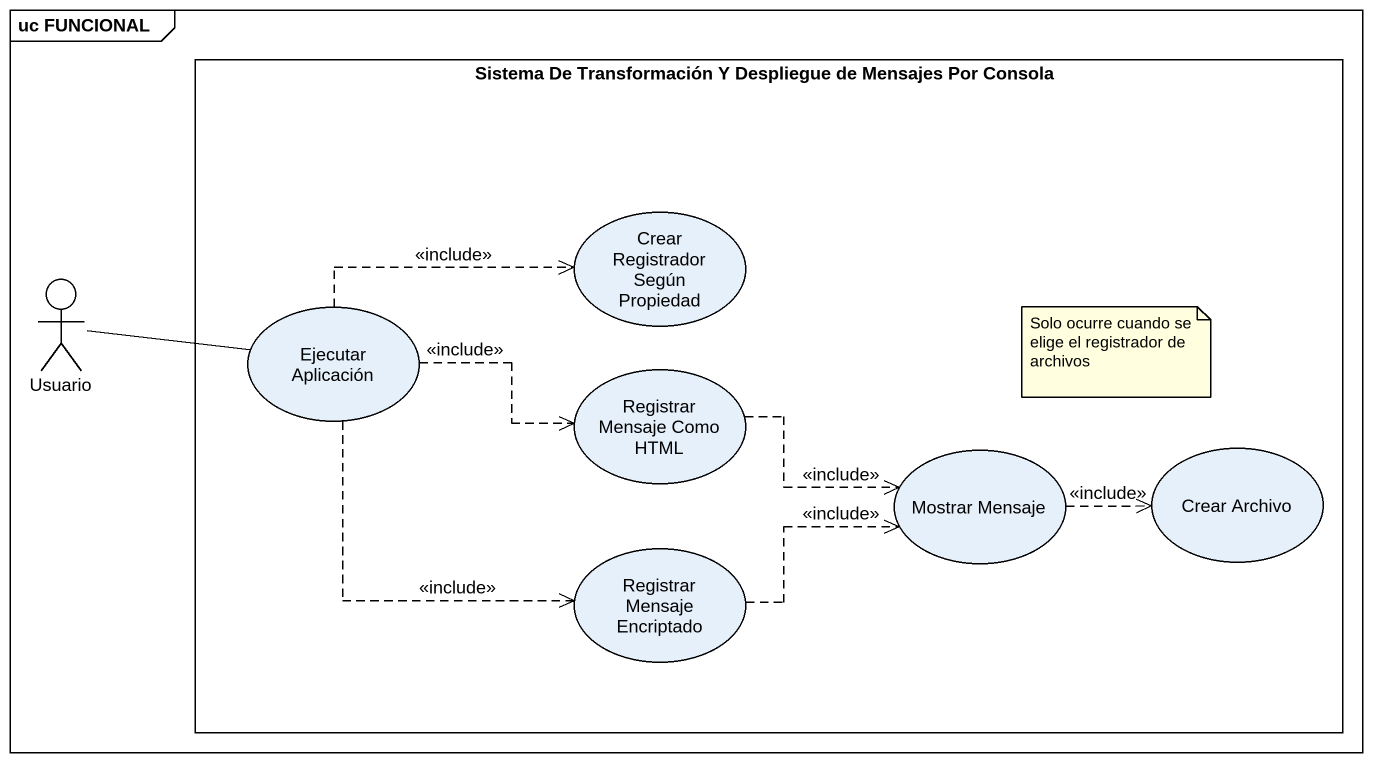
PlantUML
@startuml
mainframe uc FUNCIONAL
rectangle "Sistema De Transformación Y Despliegue de Mensajes Por Consola" as Sistema_De_Transformación_Y {
  usecase "Crear Registrador Según Propiedad" as Crear_Registrador_Según
  usecase "Ejecutar Aplicación" as Ejecutar_Aplicación
  usecase "Registrar Mensaje Como HTML" as Registrar_Mensaje_Como_HTML
  usecase "Mostrar Mensaje" as Mostrar_Mensaje
  usecase "Crear Archivo" as Crear_Archivo
  usecase "Registrar Mensaje Encriptado" as Registrar_Mensaje_Encriptado
}
actor Usuario
Usuario -right- Ejecutar_Aplicación
Ejecutar_Aplicación .right.> Crear_Registrador_Según : <<include>>
Ejecutar_Aplicación .right.> Registrar_Mensaje_Como_HTML : <<include>>
Ejecutar_Aplicación ..> Registrar_Mensaje_Encriptado : <<include>>
Registrar_Mensaje_Como_HTML .right.> Mostrar_Mensaje : <<include>>
Mostrar_Mensaje .right.> Crear_Archivo : <<include>>
Registrar_Mensaje_Encriptado .right.> Mostrar_Mensaje : <<include>>
note as N1
  Solo ocurre cuando se elige el registrador de archivos
end note
@enduml
